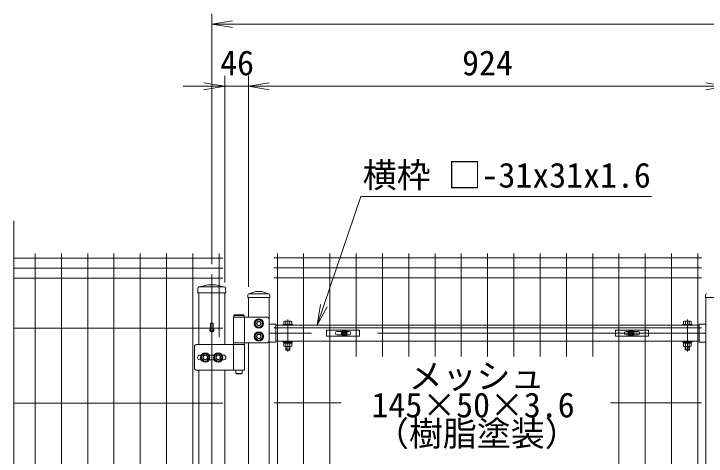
# Model space of a CAD drawing. Units: millimetres, scale not verified. Extents: x -4200 to 4200, y -2970 to 2970.
# Drawn here: x -1342 to -4, y 802 to 1656 of the extents above; entities that cross this region are included whole.
import ezdxf
from ezdxf.enums import TextEntityAlignment as Align

# ---------------------------------------------------------------- set-up
doc = ezdxf.new("R2010")
doc.units = ezdxf.units.MM
doc.header["$LTSCALE"] = 20
doc.linetypes.add('USER1', pattern=[50.8, 31.75, -6.35, 6.35, -6.35])
for name, color, linetype, lineweight in [('0-0_D-STR-TXT', 7, 'Continuous', 9), ('0-1_D-STR1', 1, 'Continuous', 18), ('0-2_D-STR-DIM', 7, 'Continuous', 9), ('0-3_0', 7, 'Continuous', 9), ('0-5_D-STR3', 3, 'Continuous', 13), ('0-6_D-BMK', 2, 'USER1', 13), ('0-7_Defpoints', 6, 'Continuous', 18), ('0-8_D-STR2', 7, 'Continuous', 9)]:
    doc.layers.add(name, color=color, linetype=linetype, lineweight=lineweight)
doc.styles.add('ＭＳ ゴシック', font='')
doc.styles.get('ＭＳ ゴシック').set_extended_font_data('MS Gothic')

# ---------------------------------------------------------------- blocks, each defined once
blk = doc.blocks.new('_Open')
at = {"layer": '0-3_0'}
blk.add_line((-20, 3.33), (0, 0), dxfattribs=at)
blk.add_lwpolyline([(-20, -3.33), (0, 0), (-20, 0)], dxfattribs=at)
blk = doc.blocks.new('A$C1aa64d16')
at = {"layer": '0-5_D-STR3'}
for p, q in [((-679.7, 120), (590.3, 120)), ((-679.7, -120), (-679.7, 120)), ((-274.7, 70), (-91.2, 70)), ((-37.1, 8.4), (-63, 7.9)), ((-63, 7.9), (-63, -7.9)), ((-7.9, 63), (-8.4, 37.1)), ((-7.9, 63), (7.9, 63)), ((7.9, 63), (8.4, 37.1)), ((37.1, 8.4), (63, 7.9)), ((63, 7.9), (63, -7.9)), ((91.2, 70), (185.3, 70)), ((-274.7, -70), (-91.2, -70)), ((-37.1, -8.4), (-63, -7.9)), ((-7.9, -63), (-8.4, -37.1)), ((37.1, -8.4), (63, -7.9)), ((91.2, -70), (185.3, -70))]:
    blk.add_line(p, q, dxfattribs=at)
for points in [[(-679.7, -120), (590.3, -120), (590.3, 120)], [(-7.9, -63), (7.9, -63), (8.4, -37.1)]]:
    blk.add_lwpolyline(points, dxfattribs=at)
for radius in [115, 105]:
    blk.add_circle((0, 0), radius, dxfattribs=at)
for centre, radius, start, end in [((-274.7, 0), 70, 90, 270), ((-38.1, 38.1), 29.8, 270, 0), ((38.1, 38.1), 29.8, 180, 270), ((185.3, 0), 70, 270, 90), ((-38.1, -38.1), 29.8, 0, 90), ((38.1, -38.1), 29.8, 90, 180)]:
    blk.add_arc(centre, radius, start, end, dxfattribs=at)
blk = doc.blocks.new('A$Cf29bf4b8')
at = {"layer": '0-5_D-STR3'}
for p, q in [((-590.3, 120), (679.7, 120)), ((-590.3, -120), (-590.3, 120)), ((-185.3, 70), (-91.2, 70)), ((-37.1, 8.4), (-63, 7.9)), ((-63, 7.9), (-63, -7.9)), ((-7.9, 63), (-8.4, 37.1)), ((-7.9, 63), (7.9, 63)), ((7.9, 63), (8.4, 37.1)), ((37.1, 8.4), (63, 7.9)), ((63, 7.9), (63, -7.9)), ((91.2, 70), (274.7, 70)), ((-185.3, -70), (-91.2, -70)), ((-37.1, -8.4), (-63, -7.9)), ((-7.9, -63), (-8.4, -37.1)), ((37.1, -8.4), (63, -7.9)), ((91.2, -70), (274.7, -70))]:
    blk.add_line(p, q, dxfattribs=at)
for points in [[(-590.3, -120), (679.7, -120), (679.7, 120)], [(-7.9, -63), (7.9, -63), (8.4, -37.1)]]:
    blk.add_lwpolyline(points, dxfattribs=at)
for radius in [115, 105]:
    blk.add_circle((0, 0), radius, dxfattribs=at)
for centre, radius, start, end in [((-185.3, 0), 70, 90, 270), ((-38.1, 38.1), 29.8, 270, 0), ((38.1, 38.1), 29.8, 180, 270), ((274.7, 0), 70, 270, 90), ((-38.1, -38.1), 29.8, 0, 90), ((38.1, -38.1), 29.8, 90, 180)]:
    blk.add_arc(centre, radius, start, end, dxfattribs=at)

msp = doc.modelspace()

# ---------------------------------------------------------------- linework, layer by layer
at = {"layer": '0-0_D-STR-TXT'}
msp.add_lwpolyline([(-109.58, 1303.7), (-671.1, 1303.7), (-742.89, 1092.63)], dxfattribs=at)
at = {"layer": '0-1_D-STR1'}
for p, q in [((-986.19, 1126.5), (-986.35, 1117.51)), ((-966.85, 1132.51), (-984.64, 1128.42)), ((-934.44, 1128.51), (-984.26, 1128.51)), ((-951.85, 1132.51), (-966.85, 1132.51)), ((-951.85, 1132.51), (-934.06, 1128.42)), ((-932.5, 1126.5), (-932.35, 1117.51)), ((-932.35, 1117.51), (-986.35, 1117.51)), ((-984.35, 1117.51), (-984.35, 1017.51)), ((-934.35, 1117.51), (-934.35, 1017.51)), ((-889.35, 1113.11), (-889.35, 1108.51)), ((-886.95, 1115.51), (-849.75, 1115.51)), ((-849.04, 1115.4), (-862.35, 1119.51)), ((-847.35, 1113.11), (-847.35, 1108.51)), ((-847.35, 1113.11), (-847.35, 1108.51)), ((-5.35, 1113.11), (-5.35, 1108.51)), ((-889.35, 1108.51), (-847.35, 1108.51)), ((-888.35, 1108.51), (-888.35, 1070.51)), ((-848.35, 1108.51), (-888.35, 1108.51)), ((-848.35, 1108.51), (-848.35, -276.49)), ((-5.35, 1108.51), (36.65, 1108.51)), ((-4.35, 1108.51), (-4.35, -276.49)), ((35.65, 1108.51), (-4.35, 1108.51)), ((-848.35, 1056.71), (-835.35, 1056.71)), ((-835.35, 1056.71), (-835.35, 1021.81)), ((-835.35, 1054.76), (-17.35, 1054.76)), ((-17.35, 1056.71), (-17.35, 1021.81)), ((-4.35, 1056.71), (-17.35, 1056.71)), ((-888.35, 1020.51), (-888.35, -40.99)), ((-835.35, 1021.81), (-848.35, 1021.81)), ((-835.35, 1023.76), (-17.35, 1023.76)), ((-17.35, 1021.81), (-4.35, 1021.81)), ((-984.35, 967.51), (-984.35, -93.99)), ((-934.35, 967.51), (-934.35, -93.99))]:
    msp.add_line(p, q, dxfattribs=at)
msp.add_lwpolyline([(-887.66, 1115.4), (-874.35, 1119.51), (-862.35, 1119.51)], dxfattribs=at)
for centre, radius, start, end in [((-984.19, 1126.47), 2, 102.93782, 179), ((-934.5, 1126.47), 2, 1, 77.06218), ((-886.95, 1113.11), 2.4, 90, 180), ((-849.75, 1113.11), 2.4, 0, 90), ((-849.75, 1113.11), 2.4, 0, 90), ((-2.95, 1113.11), 2.4, 90, 180), ((-959.35, 1045.51), 4, 162.5424, 17.4576)]:
    msp.add_arc(centre, radius, start, end, dxfattribs=at)
at = {"layer": '0-2_D-STR-DIM'}
for p, q in [((-959.35, 1172.51), (-959.35, 1656.33)), ((-919.35, 1636.33), (1000.65, 1636.33)), ((-934.35, 1137.51), (-934.35, 1536.33)), ((-888.35, 1128.51), (-888.35, 1536.33)), ((-888.35, 1128.51), (-888.35, 1536.33)), ((-974.35, 1516.33), (-1014.35, 1516.33)), ((-934.35, 1516.33), (-888.35, 1516.33)), ((-848.35, 1516.33), (-808.35, 1516.33)), ((-848.35, 1516.33), (-4.35, 1516.33)), ((-4.35, 1516.33), (-44.35, 1516.33))]:
    msp.add_line(p, q, dxfattribs=at)
at = {"layer": '0-5_D-STR3'}
for p, q in [((-917.35, 1070.51), (-853.35, 1070.51)), ((-917.35, 1070.51), (-917.35, 1020.51)), ((-916.55, 1073.51), (-896.55, 1073.51)), ((-916.55, 1070.51), (-896.55, 1070.51)), ((-915.55, 1074.51), (-897.55, 1074.51)), ((-895.75, 1070.51), (-895.75, 1020.51)), ((-961.95, 1057.68), (-961.95, 1045.51)), ((-956.75, 1057.68), (-956.75, 1045.51)), ((-848.35, 1065.51), (-848.35, 1025.51)), ((-819.85, 1056.36), (-819.85, 1061.81)), ((-806.72, 1062.36), (-817.97, 1062.36)), ((-816.1, 1056.36), (-816.1, 1061.81)), ((-808.6, 1056.36), (-808.6, 1061.81)), ((-804.85, 1056.36), (-804.85, 1061.81)), ((-47.85, 1056.36), (-47.85, 1061.81)), ((-45.98, 1062.36), (-34.72, 1062.36)), ((-44.1, 1056.36), (-44.1, 1061.81)), ((-36.6, 1056.36), (-36.6, 1061.81)), ((-32.85, 1056.36), (-32.85, 1061.81)), ((-821.35, 1056.36), (-821.35, 1054.76)), ((-821.35, 1056.36), (-803.35, 1056.36)), ((-821.35, 1054.76), (-803.35, 1054.76)), ((-804.85, 1056.36), (-819.85, 1056.36)), ((-803.35, 1056.36), (-803.35, 1054.76)), ((-49.35, 1056.36), (-49.35, 1054.76)), ((-31.35, 1056.36), (-49.35, 1056.36)), ((-31.35, 1054.76), (-49.35, 1054.76)), ((-47.85, 1056.36), (-32.85, 1056.36)), ((-31.35, 1056.36), (-31.35, 1054.76)), ((-895.75, 1017.51), (-987.75, 1017.51)), ((-853.35, 1020.51), (-917.35, 1020.51)), ((-917.35, 1017.51), (-917.35, 967.51)), ((-917.05, 1020.51), (-917.05, 1017.51)), ((-896.05, 1020.51), (-917.05, 1020.51)), ((-895.75, 1017.51), (-895.75, 967.51)), ((-821.35, 1023.76), (-821.35, 1022.16)), ((-821.35, 1023.76), (-803.35, 1023.76)), ((-821.35, 1022.16), (-803.35, 1022.16)), ((-819.85, 1020.16), (-819.85, 1014.21)), ((-816.1, 1020.16), (-816.1, 1014.21)), ((-811.97, 1020.16), (-813.13, 1022.16)), ((-811.28, 1020.16), (-812.43, 1022.16)), ((-808.6, 1020.16), (-808.6, 1014.21)), ((-804.85, 1020.16), (-804.85, 1014.21)), ((-803.35, 1023.76), (-803.35, 1022.16)), ((-49.35, 1023.76), (-49.35, 1022.16)), ((-31.35, 1023.76), (-49.35, 1023.76)), ((-31.35, 1022.16), (-49.35, 1022.16)), ((-47.85, 1020.16), (-47.85, 1014.21)), ((-44.1, 1020.16), (-44.1, 1014.21)), ((-41.42, 1020.16), (-40.26, 1022.16)), ((-40.73, 1020.16), (-39.57, 1022.16)), ((-36.6, 1020.16), (-36.6, 1014.21)), ((-32.85, 1020.16), (-32.85, 1014.21)), ((-31.35, 1023.76), (-31.35, 1022.16)), ((-992.75, 1012.51), (-992.75, 972.51)), ((-817.97, 1013.65), (-806.72, 1013.65)), ((-816.35, 1007.36), (-816.35, 1013.65)), ((-816.35, 1007.36), (-815.35, 1006.36)), ((-816.35, 1007.36), (-808.35, 1007.36)), ((-815.35, 1006.36), (-815.35, 1013.65)), ((-809.35, 1006.36), (-815.35, 1006.36)), ((-809.35, 1006.36), (-809.35, 1013.65)), ((-809.35, 1006.36), (-808.35, 1007.36)), ((-808.35, 1007.36), (-808.35, 1013.65)), ((-34.72, 1013.65), (-45.98, 1013.65)), ((-44.35, 1007.36), (-44.35, 1013.65)), ((-43.35, 1006.36), (-44.35, 1007.36)), ((-36.35, 1007.36), (-44.35, 1007.36)), ((-43.35, 1006.36), (-43.35, 1013.65)), ((-43.35, 1006.36), (-37.35, 1006.36)), ((-37.35, 1006.36), (-37.35, 1013.65)), ((-36.35, 1007.36), (-37.35, 1006.36)), ((-36.35, 1007.36), (-36.35, 1013.65)), ((-986.85, 992.51), (-986.65, 992.51)), ((-979.64, 997.01), (-982.35, 997.01)), ((-954.64, 997.01), (-964.05, 997.01)), ((-936.35, 997.01), (-939.05, 997.01)), ((-931.85, 992.51), (-931.65, 992.51)), ((-979.64, 988.01), (-982.35, 988.01)), ((-954.64, 988.01), (-964.05, 988.01)), ((-936.35, 988.01), (-939.05, 988.01)), ((-987.75, 967.51), (-895.75, 967.51)), ((-912.55, 967.51), (-912.55, 961.51)), ((-900.55, 967.51), (-900.55, 961.51)), ((-911.55, 960.51), (-912.55, 961.51)), ((-912.55, 961.51), (-900.55, 961.51)), ((-911.55, 960.51), (-901.55, 960.51)), ((-901.55, 960.51), (-900.55, 961.51))]:
    msp.add_line(p, q, dxfattribs=at)
for points in [[(-915.55, 1074.51), (-916.55, 1073.51), (-916.55, 1070.51)], [(-897.55, 1074.51), (-896.55, 1073.51), (-896.55, 1070.51)], [(-896.05, 1020.51), (-896.05, 1017.51), (-917.05, 1017.51)], [(-804.65, 1020.16), (-820.05, 1020.16), (-820.05, 1022.16)], [(-804.65, 1020.16), (-804.65, 1022.16), (-820.05, 1022.16)], [(-48.05, 1020.16), (-32.65, 1020.16), (-32.65, 1022.16)], [(-48.05, 1020.16), (-48.05, 1022.16), (-32.65, 1022.16)]]:
    msp.add_lwpolyline(points, dxfattribs=at)
for points in [[(-868.35, 1066.11), (-861.33, 1062.06), (-861.33, 1053.96), (-868.35, 1049.91), (-875.36, 1053.96), (-875.36, 1062.06)], [(-868.35, 1041.11), (-861.33, 1037.06), (-861.33, 1028.96), (-868.35, 1024.91), (-875.36, 1028.96), (-875.36, 1037.06)], [(-971.85, 1000.61), (-964.83, 996.56), (-964.83, 988.46), (-971.85, 984.41), (-978.86, 988.46), (-978.86, 996.56)], [(-946.85, 1000.61), (-939.83, 996.56), (-939.83, 988.46), (-946.85, 984.41), (-953.86, 988.46), (-953.86, 996.56)]]:
    msp.add_lwpolyline(points, close=True, dxfattribs=at)
for centre, radius in [((-868.35, 1058.01), 9), ((-868.35, 1058.01), 7.03), ((-868.35, 1058.01), 4.5), ((-868.35, 1058.01), 4), ((-868.35, 1033.01), 9), ((-868.35, 1033.01), 7.03), ((-868.35, 1033.01), 4.5), ((-868.35, 1033.01), 4), ((-971.85, 992.51), 9), ((-971.85, 992.51), 7.03), ((-971.85, 992.51), 4.5), ((-971.85, 992.51), 4.5), ((-971.85, 992.51), 4), ((-946.85, 992.51), 9), ((-946.85, 992.51), 7.03), ((-946.85, 992.51), 4.5), ((-946.85, 992.51), 4.5), ((-946.85, 992.51), 4)]:
    msp.add_circle(centre, radius, dxfattribs=at)
for centre, radius, start, end in [((-853.35, 1065.51), 5, 0, 90), ((-817.97, 1058.9), 3.46, 57.13278, 122.86722), ((-812.35, 1049.37), 12.99, 73.22135, 106.77865), ((-806.72, 1058.9), 3.46, 57.13278, 122.86722), ((-45.98, 1058.9), 3.46, 57.13278, 122.86722), ((-40.35, 1049.37), 12.99, 73.22135, 106.77865), ((-34.72, 1058.9), 3.46, 57.13278, 122.86722), ((-959.35, 1045.51), 2.6, 180, 0), ((-987.75, 1012.51), 5, 90, 180), ((-853.35, 1025.51), 5, 270, 0), ((-817.97, 1017.11), 3.46, 237.13278, 302.86722), ((-812.35, 1026.65), 12.99, 253.22135, 286.77865), ((-806.72, 1017.11), 3.46, 237.13278, 302.86722), ((-45.98, 1017.11), 3.46, 237.13278, 302.86722), ((-40.35, 1026.65), 12.99, 253.22135, 286.77865), ((-34.72, 1017.11), 3.46, 237.13278, 302.86722), ((-982.35, 992.51), 4.5, 90, 180), ((-982.35, 992.51), 4.5, 180, 270), ((-936.35, 992.51), 4.5, 0, 90), ((-936.35, 992.51), 4.5, 270, 0), ((-987.75, 972.51), 5, 180, 270)]:
    msp.add_arc(centre, radius, start, end, dxfattribs=at)
msp.add_ellipse((-959.35, 1057.66), major_axis=(-2.6, 0), ratio=0.649974, start_param=3.1415927, end_param=6.2831853, dxfattribs=at)
at = {"layer": '0-6_D-BMK'}
for p, q in [((-959.35, 1152.51), (-959.35, -212.49)), ((-812.35, 1003.91), (-812.35, 1066)), ((-40.35, 1003.91), (-40.35, 1066)), ((-4.35, 1039.26), (-848.35, 1039.26))]:
    msp.add_line(p, q, dxfattribs=at)
at = {"layer": '0-7_Defpoints'}
for centre in [(-703.35, 1039.26), (-149.35, 1039.26)]:
    msp.add_circle(centre, 4, dxfattribs=at)
at = {"layer": '0-8_D-STR2'}
for p, q in [((-1341.72, 464.11), (-1341.72, 1256.51)), ((-1300.58, 1192.96), (-1300.58, -277.04)), ((-1249.81, 1192.96), (-1249.81, -277.04)), ((-1199.04, 1192.96), (-1199.04, -277.04)), ((-1148.27, 1192.96), (-1148.27, -277.04)), ((-1097.5, 1192.96), (-1097.5, -277.04)), ((-1046.73, 1192.96), (-1046.73, -277.04)), ((-995.96, 1192.96), (-995.96, -277.04)), ((-945.19, 1192.96), (-945.19, 1031.71)), ((-832.51, 1193.51), (-832.51, -276.49)), ((-781.74, 1193.51), (-781.74, -276.49)), ((-730.97, 1193.51), (-730.97, -276.49)), ((-680.2, 1193.51), (-680.2, 994.19)), ((-629.43, 1193.51), (-629.43, 994.19)), ((-578.66, 1193.51), (-578.66, 994.19)), ((-527.89, 1193.51), (-527.89, 994.19)), ((-477.12, 1193.51), (-477.12, 994.19)), ((-426.35, 1193.51), (-426.35, 994.19)), ((-375.58, 1193.51), (-375.58, 994.19)), ((-324.81, 1193.51), (-324.81, 994.19)), ((-274.04, 1193.51), (-274.04, 994.19)), ((-223.27, 1193.51), (-223.27, 994.19)), ((-172.5, 1193.51), (-172.5, -276.49)), ((-121.73, 1193.51), (-121.73, -276.49)), ((-70.96, 1193.51), (-70.96, -276.49)), ((-20.19, 1193.51), (-20.19, -276.49)), ((-938.19, 1184.53), (-1341.72, 1184.53)), ((-839.51, 1185.08), (-13.19, 1185.08)), ((-938.19, 1164.96), (-1341.72, 1164.96)), ((-839.51, 1165.51), (-13.19, 1165.51)), ((-938.19, 1145.38), (-1341.72, 1145.38)), ((-839.51, 1145.93), (-13.19, 1145.93)), ((-938.19, 1048.96), (-1341.72, 1048.96)), ((-839.51, 1049.51), (-13.19, 1049.51)), ((-938.19, 903.83), (-1341.72, 903.83)), ((-839.51, 904.38), (-709.4, 904.38)), ((-188.53, 904.38), (-13.19, 904.38))]:
    msp.add_line(p, q, dxfattribs=at)

# ---------------------------------------------------------------- block references
at = {"layer": '0-0_D-STR-TXT', "xscale": 2, "yscale": 2, "rotation": 251.21739}
msp.add_blockref('_Open', (-755.76, 1054.76), dxfattribs=at)
at = {"layer": '0-2_D-STR-DIM', "xscale": 2, "yscale": 2, "rotation": 180}
for p in [(-959.35, 1636.33), (-888.35, 1516.33), (-888.35, 1516.33)]:
    msp.add_blockref('_Open', p, dxfattribs=at)
at = {"layer": '0-2_D-STR-DIM'}
for name, p, xscale, yscale in [('_Open', (-934.35, 1516.33), 2, 2), ('_Open', (35.65, 1516.33), 2, 2), ('_Open', (35.65, 1516.33), 2, 2), ('A$C1aa64d16', (-703.35, 1039.26), 0.05, 0.05), ('A$Cf29bf4b8', (-149.35, 1039.26), 0.05, 0.05)]:
    msp.add_blockref(name, p, dxfattribs=dict(at, xscale=xscale, yscale=yscale))

# ---------------------------------------------------------------- texts
at = {"layer": '0-0_D-STR-TXT', "style": 'ＭＳ ゴシック'}
for s, p in [('横枠 □-31x31x1.6', (-667.55, 1306.15)), ('メッシュ', (-578.92, 917.98)), ('145×50×3.6', (-650.64, 862.12)), ('（樹脂塗装）', (-643.89, 806.83))]:
    msp.add_text(s, height=48.09, dxfattribs=at).set_placement(p, align=Align.BOTTOM_LEFT)
at = {"layer": '0-2_D-STR-DIM', "style": 'ＭＳ ゴシック'}
for s, p in [('46', (-943.07, 1523.08)), ('924', (-475.6, 1523.08))]:
    msp.add_text(s, height=48.09, dxfattribs=at).set_placement(p, align=Align.BOTTOM_LEFT)

doc.saveas('drawing.dxf')
